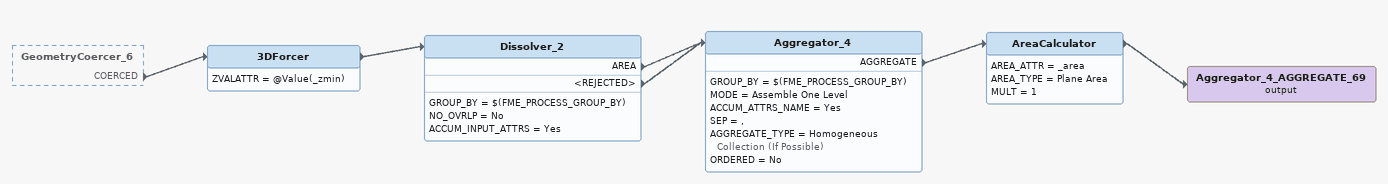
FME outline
GeometryCoercer_6 [outside]
    COERCED -> 3DForcer
3DForcer
    ZVALATTR = @Value(_zmin)
    -> Dissolver_2
Dissolver_2
    GROUP_BY = $(FME_PROCESS_GROUP_BY)
    NO_OVRLP = No
    ACCUM_INPUT_ATTRS = Yes
    AREA -> Aggregator_4
    <REJECTED> -> Aggregator_4
Aggregator_4
    GROUP_BY = $(FME_PROCESS_GROUP_BY)
    MODE = Assemble One Level
    ACCUM_ATTRS_NAME = Yes
    SEP = ,
    AGGREGATE_TYPE = Homogeneous Collection (If Possible)
    ORDERED = No
    AGGREGATE -> AreaCalculator
AreaCalculator
    AREA_ATTR = _area
    AREA_TYPE = Plane Area
    MULT = 1
    -> Aggregator_4_AGGREGATE_69 (output)
Aggregator_4_AGGREGATE_69 (output)
